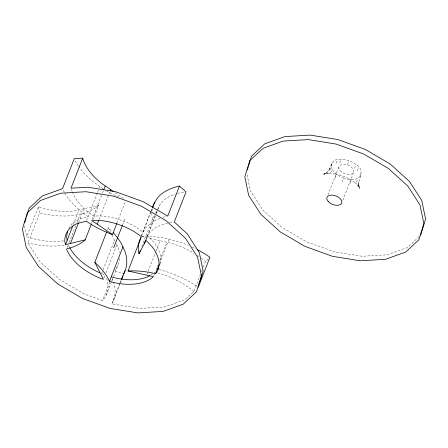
<?xml version="1.0" encoding="UTF-8"?>
<svg xmlns="http://www.w3.org/2000/svg" width="448" height="448" viewBox="0 0 448 448"><rect width="100%" height="100%" fill="white"/><g stroke="black" fill="none" stroke-linecap="round" stroke-linejoin="round"><path stroke-width="0.34" stroke-dasharray="2.24 1.68" d="M329.857 170.229C331.419 165.878 331.716 159.874 337.736 159.438C344.221 158.469 350.862 160.681 356.07 164.522C365.12 170.078 359.184 177.134 358.406 184.688L358.602 182.09L359.318 188.082L358.266 184.772L359.929 188.423L357.274 184.52L358.624 186.189L354.267 182.084L354.833 182.554L349.065 178.786L349.378 178.937L342.541 175.857L335.238 173.83M63.56 240.873A58.654 33.813 21.3 0 1 26.69 236.734L38.405 206.685A58.654 33.813 21.3 0 0 75.275 210.818L98.678 205.268L93.083 219.61M109.794 282.038L102.564 300.58L84.269 293.972L59.578 279.496L40.18 261.918L27.978 242.956L39.693 212.906L38.405 206.685M73.209 224.834L78.943 210.129M67.228 247.526L67.984 245.594M69.233 242.385L75.964 225.12M76.961 222.561L80.203 214.25M78.652 222.46L83.989 208.768M86.615 220.556L97.345 193.032M97.597 192.394L99.092 188.558M99.338 187.919L99.837 186.637M92.21 219.302L102.189 193.704M102.441 193.066L103.438 190.506M91.56 223.524L92.064 222.219M98.98 219.615L108.64 194.835M108.892 194.18L109.911 191.576M107.537 229.718L108.298 227.758A70.482 40.628 21.3 0 1 112.235 231.599M117.057 222.846L125.446 201.331M101.539 273.588L102.81 270.329M103.068 269.674L114.509 240.33L111.849 234.942M122.64 224.784L125.378 217.75M103.908 278.034L104.91 275.458M105.907 272.894L116.878 244.759M106.305 294.986L111.541 281.562M111.793 280.918L113.288 277.082M113.534 276.444L118.026 264.936M200.508 274.221L193.777 291.486L185.002 299.673L164.797 306.925L139.591 308.392L111.843 303.929L119.818 283.466M120.07 282.828L121.066 280.274M113.422 300.658L120.154 283.399M120.406 282.755L121.402 280.202M141.366 235.766L150.517 212.296M150.774 211.641L152.298 207.726M141.551 235.939L151.032 211.613M151.284 210.974L152.281 208.415M141.758 246.669L152.438 219.279L155.215 214.021M145.729 239.994L155.137 215.869M156.156 213.259L156.918 211.305M146.11 239.68L156.089 214.077M156.341 213.438L159.331 205.766M146.826 274.596L147.846 271.986M148.098 271.337L155.725 251.776M155.982 251.121L160.048 240.688L171.018 243.236A58.654 33.813 21.3 0 1 193.883 253.193M153.692 276.018L155.198 272.154L154.129 272.838M155.949 270.239L157.942 265.121M159.69 260.646L166.919 242.105M159.611 263.441L169.086 239.142M201.505 271.667L202.25 269.746M203.246 267.187L205.492 261.436L209.446 257.746M331.503 164.035L328.653 170.643L329.868 168.538L328.082 171.069L324.688 174.233L327.225 172.362L323.506 174.35L327.555 173.023L324.117 173.723L329.862 173.27L329.011 173.225L335.698 173.958M331.234 165.715L332.702 161.958M330.697 172.872L332.164 169.114L331.324 166.471M336.269 163.195L337.736 159.438M339.769 162.915L341.23 159.163M327.919 194.953L338.929 166.712M335.154 178.024L336.622 174.266L333.973 171.769L332.164 169.114M347.542 164.427L349.009 160.67M342.222 181.871L343.683 178.114C349.283 180.001 358.109 181.182 361.189 174.754M354.609 168.274L356.07 164.522M342.759 200.312L353.769 172.071M350 183.383L351.462 179.626M357.258 170.772L358.725 167.014M356.406 182.151L357.868 178.399M359.906 176.07L361.374 172.312M157.679 209.345L158.99 206.298L160.815 203.476A58.654 33.813 21.3 0 1 175.123 194.135M155.523 213.438L157.371 209.933M68.572 228.519L72.122 223.451L79.296 218.91L88.122 216.692L82.18 212.324A70.482 40.628 21.3 0 1 64.652 192.758M419.132 236.645L407.434 247.559L387.229 254.811L362.018 256.278L334.275 251.815L306.701 241.858L282.01 227.382L262.612 209.804L250.41 190.842L247.016 174.412M150.903 274.876L153.591 273.174M64.131 245.14L62.294 245.448A70.482 40.628 21.3 0 1 27.978 242.956M142.19 236.572L160.048 240.688M158.866 269.522L164.864 271.186A70.482 40.628 21.3 0 1 197.137 286.58M157.545 272.804L159.298 273.291A58.654 33.813 21.3 0 1 193.777 291.486M104.048 274.478L102.928 274.142A49.342 28.442 21.3 0 1 101.058 273.375M114.901 270.749L123.558 273.879M343.683 178.114L339.937 176.434L336.622 174.266M103.062 188.787L93.895 182.274A70.482 40.628 21.3 0 1 78.982 166.768M115.203 192.702L124.258 198.867M114.509 240.33L115.102 241.399M108.298 227.758L110.37 231.952M116.581 244.059L118.149 247.778A58.654 33.813 21.3 0 1 119.426 252.65M112.011 278.286L113.4 281.826A70.482 40.628 21.3 0 1 111.843 303.929M24.438 225.831L26.69 236.734M159.925 218.4A70.482 40.628 21.3 0 0 145.572 228.234L143.058 232.075L135.906 227.058A49.342 28.442 21.3 0 0 100.016 215.914L93.464 216.082L89.925 213.494A58.654 33.813 21.3 0 1 72.268 191.878M163.061 217.325A70.482 40.628 21.3 0 1 167.059 216.261M64.316 192.175A70.482 40.628 21.3 0 1 63.084 189.846M197.417 255.405A58.654 33.813 21.3 0 1 199.125 256.558M201.331 258.138A58.654 33.813 21.3 0 1 205.492 261.436M167.658 223.042A58.654 33.813 21.3 0 0 149.094 233.531L147.616 235.816L153.692 242.015A49.342 28.442 21.3 0 1 159.544 265.955M169.579 222.662A58.654 33.813 21.3 0 1 173.589 222.09M177.509 193.441A58.654 33.813 21.3 0 1 184.621 192.119M72.022 191.257A58.654 33.813 21.3 0 1 71.372 189.409M118.821 197.165A70.482 40.628 21.3 0 1 106.501 190.904M78.579 166.191A70.482 40.628 21.3 0 1 74.799 159.79M98.678 205.268A70.482 40.628 21.3 0 1 83.726 213.349L74.015 215.398A70.482 40.628 21.3 0 1 39.693 212.906M106.646 278.443A58.654 33.813 21.3 0 1 102.564 300.58M119.683 258.49A58.654 33.813 21.3 0 1 114.744 270.015M69.395 247.033A49.342 28.442 21.3 0 1 68.566 245.252M141.529 236.421A70.482 40.628 21.3 0 1 164.584 238.151L176.585 241.13A70.482 40.628 21.3 0 1 188.39 245.409M192.22 247.106A70.482 40.628 21.3 0 1 195.966 248.92M152.438 219.279A70.482 40.628 21.3 0 1 151.861 213.455M151.99 210.958A70.482 40.628 21.3 0 1 152.359 208.527M340.161 170.582A7.896 4.553 21.3 0 0 353.17 173.113A7.896 4.553 21.3 0 0 345.71 164.489A7.896 4.553 21.3 0 0 340.161 170.582"/><path stroke-width="0.67" d="M67.452 231.678L66.567 237.087L67.228 240.184M24.752 222.527L26.135 217.991M26.533 216.692L29.103 208.27L42.325 195.933L62.53 188.681L74.245 158.626L82.723 158.133A58.654 33.813 21.3 0 0 101.64 183.439L113.501 191.542M247.38 169.764L248.371 166.522M248.763 165.228L250.146 160.692M250.544 159.393L251.535 156.156L264.757 143.825L284.962 136.567L310.167 135.1L337.915 139.563L365.484 149.52L390.18 163.996L409.578 181.574L421.781 200.536L425.6 219.022L420.655 235.222M82.723 158.133L71.008 188.188L87.735 187.214L115.483 191.677L143.052 201.634L167.748 216.11L179.463 186.06L185.993 191.974L174.272 222.023L187.146 233.688L199.349 252.65L203.168 271.135L198.223 287.336L209.938 257.286A70.482 40.628 21.3 0 0 197.198 249.553M91.302 224.174L85.204 239.826L65.47 244.692L72.71 226.117M70.515 243.326L78.4 223.115M103.684 189.868L105.179 186.032M116.805 223.502L112.482 234.584L97.199 224.179L98.722 220.265M110.163 190.921L110.673 189.616M85.204 239.826A70.482 40.628 21.3 0 1 70.252 247.912L66.73 248.814L66.808 249.76A49.342 28.442 21.3 0 0 101.175 278.65L103.404 279.322L94.825 262.321L106.775 231.672M113.663 247.8L122.388 225.422M141.019 237.726L128.055 270.978L153.446 276.662A49.342 28.442 21.3 0 1 113.411 282.453L109.525 281.26L122.998 246.697M121.565 278.992L122.808 275.794M121.649 279.558L125.143 270.609M152.779 207.138L154.773 202.02M97.199 224.179L91.706 220.59L98.258 220.422A49.342 28.442 21.3 0 1 134.148 231.566L141.299 236.583L140.095 239.03A70.482 40.628 21.3 0 0 138.964 253.842L140.235 250.583M138.964 253.842L144.206 243.908L145.477 240.643M128.055 270.978A70.482 40.628 21.3 0 1 151.11 272.709L155.613 273.7L159.365 264.079M144.206 243.908L145.858 240.324L151.934 246.523A49.342 28.442 21.3 0 1 157.786 270.463L155.613 273.7M157.371 269.192L158.458 267.574M149.755 275.604L148.03 276.696A49.342 28.442 21.3 0 1 115.17 277.945L111.283 276.752M109.525 281.26L107.946 278.202A70.482 40.628 21.3 0 0 94.825 262.321M65.47 244.692L64.809 241.595A49.342 28.442 21.3 0 1 77.538 223.418L86.363 221.2L90.121 223.703A70.482 40.628 21.3 0 0 112.482 234.584M152.628 207.346A70.482 40.628 21.3 0 1 153.569 204.467L157.287 198.178A70.482 40.628 21.3 0 1 179.463 186.06M123.558 273.879A70.482 40.628 21.3 0 0 125.115 251.77L121.419 243.639A70.482 40.628 21.3 0 0 113.159 232.579M99.809 272.838A49.342 28.442 21.3 0 1 69.703 247.632M27.345 212.778L22.4 228.978L26.219 247.464L38.422 266.426L57.82 284.004L82.516 298.48L110.085 308.437L137.833 312.9L163.038 311.433L183.243 304.175L196.465 291.844L201.41 275.643L197.59 257.158L185.388 238.196L165.99 220.618L141.299 206.142L113.725 196.185L85.982 191.722L60.771 193.189L40.566 200.441L27.345 212.778M249.777 160.664L244.832 176.865L248.651 195.35L260.854 214.312L280.252 231.89L304.948 246.366L332.517 256.323L360.265 260.786L385.47 259.319L405.675 252.067L418.897 239.73L423.842 223.53L420.022 205.044L407.82 186.082L388.422 168.504L363.731 154.028L336.157 144.071L308.409 139.608L283.203 141.075L262.998 148.327L249.777 160.664M328.149 201.387A7.896 4.553 21.3 0 0 341.163 203.913A7.896 4.553 21.3 0 0 333.704 195.289A7.896 4.553 21.3 0 0 328.149 201.387"/></g></svg>
